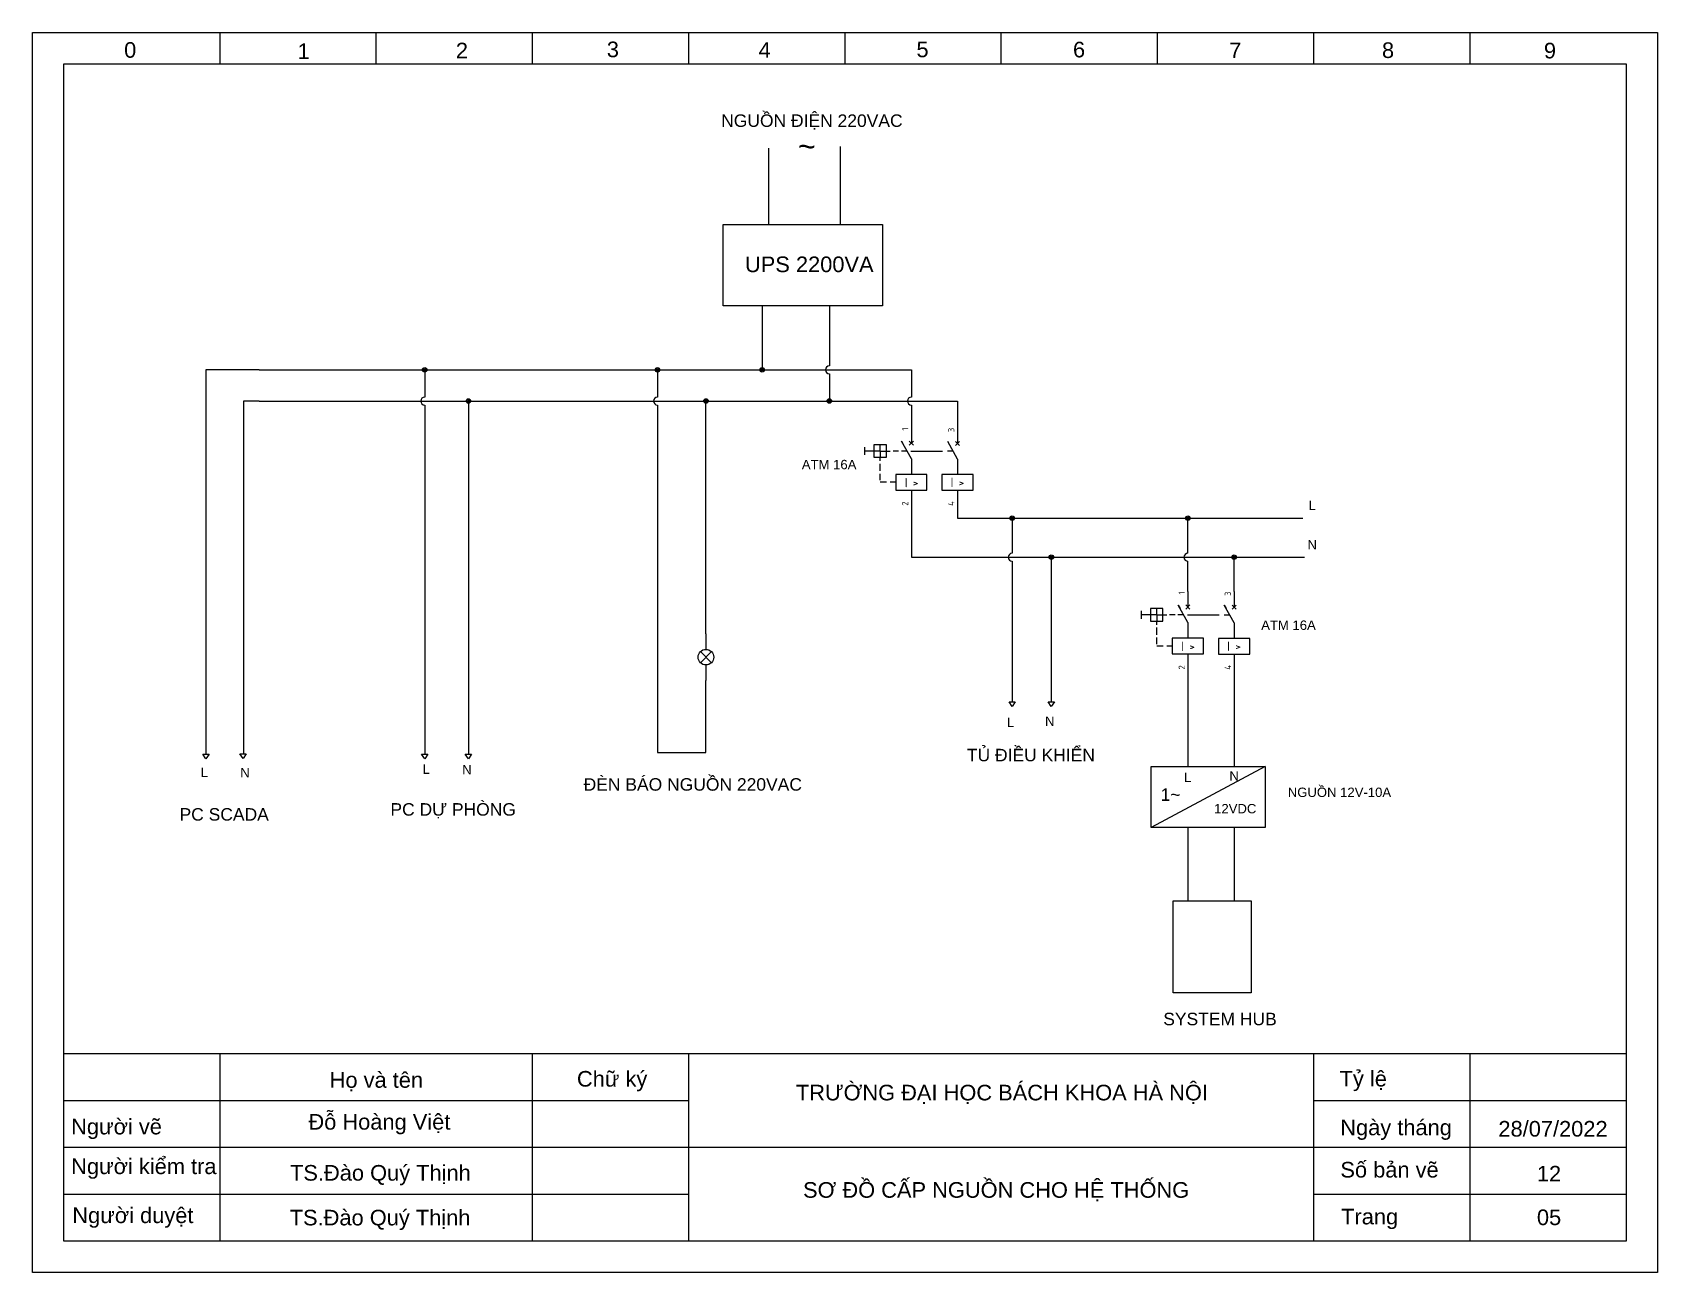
# Model space of a CAD drawing. Header units: inches. Extents: x 1923212 to 1925881, y 1073103 to 1074593.
# Drawn here: x 1923844 to 1924364, y 1073646 to 1074043 of the extents above; entities that cross this region are included whole.
import ezdxf
from ezdxf.enums import TextEntityAlignment as Align

# ---------------------------------------------------------------- set-up
doc = ezdxf.new("R2010")
doc.units = ezdxf.units.IN
doc.header["$MEASUREMENT"] = 0
for name, color, linetype in [('LINK', 9, 'Continuous'), ('MISC', 7, 'Continuous'), ('SYMS', 7, 'Continuous'), ('TERMS', 123, 'Continuous'), ('WIRES', 7, 'Continuous'), ('YEL_14_THHN', 2, 'Continuous')]:
    doc.layers.add(name, color=color, linetype=linetype)
doc.layers.add('Net chu', color=240, linetype='Continuous', lineweight=25)
doc.layers.add('Net vien', color=5, linetype='Continuous', lineweight=25)
doc.styles.get("Standard").update_dxf_attribs({"font": 'arial.ttf'})
doc.styles.add('WD_IEC', font='ISOCP2.shx', dxfattribs={"width": 0.9, "height": 4})

# ---------------------------------------------------------------- blocks, each defined once
blk = doc.blocks.new('WDDOT')
for radius in [0.72, 0.449, 0.223]:
    blk.add_circle((0, 0), radius)
blk = doc.blocks.new('VLT1R')
for p, q in [((0, 7.5), (0, 2.5)), ((-1.77, -1.77), (1.77, 1.77)), ((1.77, -1.77), (-1.77, 1.77)), ((0, -2.5), (0, -7.5))]:
    blk.add_line(p, q)
blk.add_circle((0, 0), 2.5)
at = {"style": 'WD_IEC'}
for tag, p in [('INST', (-5.5, 10.25)), ('TAG1', (-5.5, 3.25)), ('LOC', (-5.5, 6.75)), ('DESC1', (-5.5, -6.35)), ('DESC2', (-5.5, -9.85)), ('DESC3', (-5.5, -13.35))]:
    blk.add_attdef(tag, text='', height=2.5, dxfattribs=at).set_placement(p, align=Align.RIGHT)
blk.add_attdef('TERM01', text='', height=2, rotation=90, dxfattribs=at).set_placement((-1, 7.5), align=Align.RIGHT)
at = {"style": 'WD_IEC', "flags": 1}
for tag, p, height in [('X2TERM01', (0, 7.5), 0.32), ('X4LINK', (-3, 0), 0.32), ('X1LINK', (3, 0), 0.32), ('ASSYCODE', (1, -4), 1), ('FAMILY', (1, -5.5), 1), ('X8TERM02', (0, -7.5), 0.32), ('CATDESC', (1, -7), 1)]:
    blk.add_attdef(tag, p, '', height=height, dxfattribs=at)
at = {"style": 'WD_IEC', "flags": 9}
for tag, p in [('MFG', (-6, -0.25)), ('CAT', (-6, -2.75))]:
    blk.add_attdef(tag, text='', height=1.5, dxfattribs=at).set_placement(p, align=Align.RIGHT)
at = {"style": 'WD_IEC'}
blk.add_attdef('TERM02', (-1, -7.5), '', height=2, rotation=90, dxfattribs=at)
at = {"lineweight": 13, "style": 'WD_IEC'}
blk.add_attdef('COLOR', text='', height=2.5, dxfattribs=at).set_placement((3.75, 0), align=Align.MIDDLE_LEFT)
at = {"lineweight": 15, "style": 'WD_IEC'}
for tag, p in [('XREF', (-5.5, -18)), ('WDTAGALT', (-5.5, -22))]:
    blk.add_attdef(tag, text='', height=2.5, dxfattribs=at).set_placement(p, align=Align.RIGHT)
blk = doc.blocks.new('VCB11Q29')
for p, q in [((0, 7.5), (0, 2.5)), ((-15, 1.25), (-15, -1.25)), ((-12, 0), (-15, 0)), ((-10, 2), (-12, 2)), ((-12, 2), (-12, -2)), ((-10, 0), (-12, 0)), ((-10, 0), (-10, 2)), ((-8, 2), (-10, 2)), ((-10, 0), (-10, -2)), ((-10, 0), (-8, 0)), ((-8, -2), (-8, 2)), ((-8, 0), (-6.74, 0)), ((-4.09, 0), (-5.87, 0)), ((-1.39, 0), (-3.2, 0)), ((0, -2.5), (-3.12, 3.12)), ((-3.12, 3.12), (-2.52, 2.03)), ((-0.66, 1.84), (0.66, 3.16)), ((-0.66, 3.16), (0.66, 1.84)), ((-12, -2), (-8, -2)), ((-10, -3.19), (-10, -2)), ((-10, -6.36), (-10, -4.08)), ((0, -2.5), (0, -7.5)), ((-10, -9.36), (-10, -7.26)), ((-7.91, -10), (-10, -10)), ((-5, -10), (-6.75, -10)), ((0, -12.5), (0, -17.5))]:
    blk.add_line(p, q)
blk.add_lwpolyline([(-5, -7.5), (-5, -12.5), (5, -12.5), (5, -7.5)], close=True)
at = {"style": 'WD_IEC'}
for tag, p in [('INST', (-18.39, 7.65)), ('LOC', (-18.39, 4.65)), ('TAG1', (-18.39, 1.65)), ('RATING1', (-18.54, -8.56)), ('DESC1', (-18.54, -11.56)), ('DESC3', (-18.54, -17.56)), ('DESC2', (-18.54, -14.56))]:
    blk.add_attdef(tag, text='', height=2.5, dxfattribs=at).set_placement(p, align=Align.RIGHT)
blk.add_attdef('TERM01', text='', height=2, rotation=90, dxfattribs=at).set_placement((-1, 7.5), align=Align.RIGHT)
at = {"style": 'WD_IEC', "flags": 1}
for tag, p, height in [('X2TERM01', (0, 7.5), 0.32), ('MFG', (2.75, 6.5), 1.5), ('CAT', (2.75, 4), 1.5), ('X4LINK', (-15, 0), 0.32), ('X1LINK', (-0.18, 0), 0.32), ('CONTACT', (-5, -7.5), 1), ('COMMON', (-3.75, -8.75), 1), ('ASSYCODE', (0.69, -13.77), 1), ('FAMILY', (0.69, -15.27), 1), ('X8TERM02', (0, -17.5), 0.32), ('CATDESC', (0.69, -16.77), 1)]:
    blk.add_attdef(tag, p, '', height=height, dxfattribs=at)
at = {"lineweight": 15, "style": 'WD_IEC'}
blk.add_attdef('XREF', text='', height=2.5, dxfattribs=at).set_placement((-18.54, -5.56), align=Align.RIGHT)
at = {"style": 'WD_IEC'}
blk.add_attdef('TERM02', (-1, -17.5), '', height=2, rotation=90, dxfattribs=at)
blk.add_attdef('I', text='', height=3, dxfattribs=at).set_placement((0.09, -11.6), align=Align.CENTER)
blk = doc.blocks.new('VCB21Q29')
for p, q in [((0, 7.5), (0, 2.5)), ((-1.39, 0), (-3.2, 0)), ((0, -2.5), (-3.12, 3.12)), ((-3.12, 3.12), (-2.52, 2.03)), ((-0.66, 1.84), (0.66, 3.16)), ((-0.66, 3.16), (0.66, 1.84)), ((0, -2.5), (0, -7.5)), ((0, -12.5), (0, -17.5))]:
    blk.add_line(p, q)
blk.add_lwpolyline([(-5, -7.5), (-5, -12.5), (5, -12.5), (5, -7.5)], close=True)
at = {"style": 'WD_IEC'}
for tag, p in [('INST', (-6.46, 7.92)), ('LOC', (-6.46, 4.92)), ('TAG2', (-6.46, 1.92)), ('DESC1', (-6.69, -11.47)), ('DESC3', (-6.69, -17.47)), ('DESC2', (-6.69, -14.47))]:
    blk.add_attdef(tag, text='', height=2.5, dxfattribs=at).set_placement(p, align=Align.RIGHT)
blk.add_attdef('TERM01', text='', height=2, rotation=90, dxfattribs=at).set_placement((-1, 7.5), align=Align.RIGHT)
at = {"style": 'WD_IEC', "flags": 1}
for tag, p, height in [('X2TERM01', (0, 7.5), 0.32), ('X4LINK', (-5.06, 0), 0.32), ('X1LINK', (-0.11, 0), 0.32), ('CONTACT', (-5, -7.5), 1), ('FAMILY', (0.69, -15.27), 1), ('X8TERM02', (0, -17.5), 0.32)]:
    blk.add_attdef(tag, p, '', height=height, dxfattribs=at)
at = {"lineweight": 15, "style": 'WD_IEC'}
blk.add_attdef('XREF', text='', height=2.5, dxfattribs=at).set_placement((-6.69, -5.47), align=Align.RIGHT)
at = {"style": 'WD_IEC', "flags": 1}
blk.add_attdef('RATING1', text='', height=2.5, dxfattribs=at).set_placement((-6.69, -8.47), align=Align.RIGHT)
at = {"style": 'WD_IEC'}
blk.add_attdef('TERM02', (-1, -17.5), '', height=2, rotation=90, dxfattribs=at)
blk.add_attdef('I', text='', height=3, dxfattribs=at).set_placement((0.01, -11.48), align=Align.CENTER)

msp = doc.modelspace()

# ---------------------------------------------------------------- linework, layer by layer
msp.add_line((1924238.62, 1073808.06), (1924202.12, 1073788.56))
for points in [[(1924065.12, 1073981.56), (1924116.12, 1073981.56), (1924116.12, 1073955.56), (1924065.12, 1073955.56)], [(1924202.12, 1073808.06), (1924238.62, 1073808.06), (1924238.62, 1073788.56), (1924202.12, 1073788.56)], [(1924209.12, 1073765.06), (1924234.12, 1073765.06), (1924234.12, 1073735.56), (1924209.12, 1073735.56)]]:
    msp.add_lwpolyline(points, close=True)
at = {"layer": 'LINK'}
for points in [[(1924125.17, 1073909.06), (1924135.31, 1073909.06)], [(1924213.67, 1073856.62), (1924223.81, 1073856.62)]]:
    msp.add_lwpolyline(points, dxfattribs=at)
at = {"layer": 'Net vien'}
for p, q in [((1923904.12, 1074033.06), (1923904.12, 1074043.06)), ((1923954.12, 1074033.06), (1923954.12, 1074043.06)), ((1924004.12, 1074033.06), (1924004.12, 1074043.06)), ((1924054.12, 1074033.06), (1924054.12, 1074043.06)), ((1924104.12, 1074033.06), (1924104.12, 1074043.06)), ((1924154.12, 1074033.06), (1924154.12, 1074043.06)), ((1924204.12, 1074033.06), (1924204.12, 1074043.06)), ((1924254.12, 1074033.06), (1924254.12, 1074043.06)), ((1924254.12, 1074033.06), (1924254.12, 1074043.06)), ((1924254.12, 1074033.06), (1924254.12, 1074043.06)), ((1924254.12, 1074033.06), (1924254.12, 1074043.06)), ((1924254.12, 1074033.06), (1924254.12, 1074043.06)), ((1924254.12, 1074033.06), (1924254.12, 1074043.06)), ((1924254.12, 1074033.06), (1924254.12, 1074043.06)), ((1924254.12, 1074033.06), (1924254.12, 1074043.06)), ((1924304.12, 1074033.06), (1924304.12, 1074043.06)), ((1923854.12, 1073656.06), (1923854.12, 1074033.06)), ((1923854.12, 1074033.06), (1924354.12, 1074033.06)), ((1924354.12, 1074033.06), (1924354.12, 1073656.06)), ((1924354.12, 1073716.06), (1923854.12, 1073716.06)), ((1923904.12, 1073656.06), (1923904.12, 1073716.06)), ((1924004.12, 1073656.06), (1924004.12, 1073716.06)), ((1924054.12, 1073656.06), (1924054.12, 1073716.06)), ((1924254.12, 1073656.06), (1924254.12, 1073716.06)), ((1924304.12, 1073656.06), (1924304.12, 1073716.06)), ((1924054.12, 1073701.06), (1923854.12, 1073701.06)), ((1924354.12, 1073701.06), (1924254.12, 1073701.06)), ((1924354.12, 1073686.06), (1923854.12, 1073686.06)), ((1924054.12, 1073671.06), (1923854.12, 1073671.06)), ((1924354.12, 1073671.06), (1924254.12, 1073671.06)), ((1924354.12, 1073656.06), (1923854.12, 1073656.06)), ((1924354.12, 1073656.06), (1923854.12, 1073656.06))]:
    msp.add_line(p, q, dxfattribs=at)
msp.add_lwpolyline([(1923844.12, 1073646.06), (1923844.12, 1074043.06), (1924364.12, 1074043.06), (1924364.12, 1073646.06), (1923844.12, 1073646.06)], close=True, dxfattribs=at)
at = {"layer": 'YEL_14_THHN'}
for p, q in [((1924079.62, 1074006.06), (1924079.62, 1073981.56)), ((1924102.62, 1074006.56), (1924102.62, 1073981.56)), ((1924077.62, 1073955.56), (1924077.62, 1073935.06)), ((1924099.12, 1073955.56), (1924099.12, 1073936.33)), ((1923916.62, 1073935.06), (1923899.62, 1073935.06)), ((1923899.62, 1073935.06), (1923899.62, 1073812.06)), ((1923916.62, 1073935.06), (1923899.62, 1073935.06)), ((1923899.62, 1073935.06), (1923899.62, 1073812.06)), ((1923916.62, 1073935.06), (1924125.35, 1073935.06)), ((1923969.62, 1073935.06), (1923969.62, 1073926.33)), ((1924044.12, 1073935.06), (1924044.12, 1073926.33)), ((1924099.12, 1073933.79), (1924099.12, 1073925.06)), ((1924125.35, 1073935.06), (1924125.35, 1073926.33)), ((1923916.62, 1073925.06), (1923911.62, 1073925.06)), ((1923911.62, 1073925.06), (1923911.62, 1073812.06)), ((1923916.62, 1073925.06), (1923911.62, 1073925.06)), ((1923911.62, 1073925.06), (1923911.62, 1073812.06)), ((1923916.62, 1073925.06), (1924140.12, 1073925.06)), ((1923983.62, 1073925.06), (1923983.62, 1073812.06)), ((1924059.62, 1073850.56), (1924059.62, 1073925.06)), ((1924140.12, 1073925.06), (1924140.12, 1073911.49)), ((1923969.62, 1073923.79), (1923969.62, 1073812.06)), ((1924044.12, 1073923.79), (1924044.12, 1073812.56)), ((1924125.35, 1073923.79), (1924125.35, 1073911.56)), ((1924125.35, 1073906.56), (1924125.35, 1073901.56)), ((1924125.35, 1073896.56), (1924125.35, 1073875.06)), ((1924140.12, 1073896.49), (1924140.12, 1073887.56)), ((1924140.12, 1073887.56), (1924142.34, 1073887.56)), ((1924142.34, 1073887.56), (1924250.62, 1073887.56)), ((1924157.62, 1073887.56), (1924157.62, 1073876.33)), ((1924213.85, 1073876.33), (1924213.85, 1073887.56)), ((1924125.35, 1073875.06), (1924251.12, 1073875.06)), ((1924157.62, 1073873.79), (1924157.62, 1073828.81)), ((1924170.12, 1073875.06), (1924170.12, 1073828.81)), ((1924213.85, 1073864.12), (1924213.85, 1073873.79)), ((1924228.62, 1073864.06), (1924228.62, 1073875.06)), ((1924213.85, 1073854.12), (1924213.85, 1073849.12)), ((1924213.85, 1073839.12), (1924213.85, 1073808.06)), ((1924228.62, 1073839.06), (1924228.62, 1073808.06)), ((1924059.62, 1073812.56), (1924059.62, 1073835.56)), ((1924156.62, 1073828.81), (1924158.62, 1073828.81)), ((1924157.62, 1073827.31), (1924156.62, 1073828.81)), ((1924156.62, 1073828.81), (1924158.62, 1073828.81)), ((1924157.62, 1073827.31), (1924156.62, 1073828.81)), ((1924158.62, 1073828.81), (1924157.62, 1073827.31)), ((1924158.62, 1073828.81), (1924157.62, 1073827.31)), ((1924169.12, 1073828.81), (1924171.12, 1073828.81)), ((1924170.12, 1073827.31), (1924169.12, 1073828.81)), ((1924169.12, 1073828.81), (1924171.12, 1073828.81)), ((1924170.12, 1073827.31), (1924169.12, 1073828.81)), ((1924171.12, 1073828.81), (1924170.12, 1073827.31)), ((1924171.12, 1073828.81), (1924170.12, 1073827.31)), ((1923898.62, 1073812.06), (1923900.62, 1073812.06)), ((1923899.62, 1073810.56), (1923898.62, 1073812.06)), ((1923898.62, 1073812.06), (1923900.62, 1073812.06)), ((1923899.62, 1073810.56), (1923898.62, 1073812.06)), ((1923900.62, 1073812.06), (1923899.62, 1073810.56)), ((1923900.62, 1073812.06), (1923899.62, 1073810.56)), ((1923910.5, 1073812.13), (1923912.5, 1073812.13)), ((1923911.5, 1073810.63), (1923910.5, 1073812.13)), ((1923910.5, 1073812.13), (1923912.5, 1073812.13)), ((1923911.5, 1073810.63), (1923910.5, 1073812.13)), ((1923912.5, 1073812.13), (1923911.5, 1073810.63)), ((1923912.5, 1073812.13), (1923911.5, 1073810.63)), ((1923968.62, 1073812.06), (1923970.62, 1073812.06)), ((1923969.62, 1073810.56), (1923968.62, 1073812.06)), ((1923968.62, 1073812.06), (1923970.62, 1073812.06)), ((1923969.62, 1073810.56), (1923968.62, 1073812.06)), ((1923970.62, 1073812.06), (1923969.62, 1073810.56)), ((1923970.62, 1073812.06), (1923969.62, 1073810.56)), ((1923982.62, 1073812.06), (1923984.62, 1073812.06)), ((1923983.62, 1073810.56), (1923982.62, 1073812.06)), ((1923982.62, 1073812.06), (1923984.62, 1073812.06)), ((1923983.62, 1073810.56), (1923982.62, 1073812.06)), ((1923984.62, 1073812.06), (1923983.62, 1073810.56)), ((1923984.62, 1073812.06), (1923983.62, 1073810.56)), ((1924044.12, 1073812.56), (1924059.62, 1073812.56)), ((1924213.85, 1073788.56), (1924213.85, 1073765.06)), ((1924228.62, 1073788.56), (1924228.62, 1073765.06))]:
    msp.add_line(p, q, dxfattribs=at)
for centre in [(1924099.12, 1073935.06), (1923969.62, 1073925.06), (1924044.12, 1073925.06), (1924125.35, 1073925.06), (1924157.62, 1073875.06), (1924213.85, 1073875.06)]:
    msp.add_arc(centre, 1.27, 90, 270, dxfattribs=at)

# ---------------------------------------------------------------- block references
at = {"layer": 'SYMS'}
for name, p in [('WDDOT', (1923969.62, 1073935.06)), ('WDDOT', (1924044.12, 1073935.06)), ('WDDOT', (1924077.62, 1073935.06)), ('WDDOT', (1923983.62, 1073925.06)), ('WDDOT', (1924059.62, 1073925.06)), ('WDDOT', (1924099.12, 1073925.06)), ('WDDOT', (1924157.62, 1073887.56)), ('WDDOT', (1924213.85, 1073887.56)), ('WDDOT', (1924170.12, 1073875.06)), ('WDDOT', (1924228.62, 1073875.06)), ('VLT1R', (1924059.62, 1073843.06))]:
    msp.add_blockref(name, p, dxfattribs=at)
ref = msp.add_blockref('VCB11Q29', (1924125.35, 1073909.06), dxfattribs=at)
ref.add_attrib('I', 'I >', dxfattribs={"layer": 'MISC', "height": 3, "style": 'WD_IEC'}).set_placement((1924125.44, 1073897.46), align=Align.CENTER)
ref.add_attrib('TERM01', '1', dxfattribs={"layer": 'TERMS', "height": 2, "rotation": 90, "style": 'WD_IEC'}).set_placement((1924124.35, 1073916.56), align=Align.RIGHT)
ref.add_attrib('TERM02', '2', (1924124.35, 1073891.56), dxfattribs={"layer": 'TERMS', "height": 2, "rotation": 90, "style": 'WD_IEC'})
ref = msp.add_blockref('VCB21Q29', (1924140.11, 1073908.99), dxfattribs=at)
ref.add_attrib('I', 'I >', dxfattribs={"layer": 'MISC', "height": 3, "style": 'WD_IEC'}).set_placement((1924140.13, 1073897.51), align=Align.CENTER)
ref.add_attrib('TERM01', '3', dxfattribs={"layer": 'TERMS', "height": 2, "rotation": 90, "style": 'WD_IEC'}).set_placement((1924139.11, 1073916.49), align=Align.RIGHT)
ref.add_attrib('TERM02', '4', (1924139.11, 1073891.49), dxfattribs={"layer": 'TERMS', "height": 2, "rotation": 90, "style": 'WD_IEC'})
ref = msp.add_blockref('VCB11Q29', (1924213.85, 1073856.62), dxfattribs=at)
ref.add_attrib('I', 'I >', dxfattribs={"layer": 'MISC', "height": 3, "style": 'WD_IEC'}).set_placement((1924213.94, 1073845.03), align=Align.CENTER)
ref.add_attrib('TERM01', '1', dxfattribs={"layer": 'TERMS', "height": 2, "rotation": 90, "style": 'WD_IEC'}).set_placement((1924212.85, 1073864.12), align=Align.RIGHT)
ref.add_attrib('TERM02', '2', (1924212.85, 1073839.12), dxfattribs={"layer": 'TERMS', "height": 2, "rotation": 90, "style": 'WD_IEC'})
ref = msp.add_blockref('VCB21Q29', (1924228.62, 1073856.56), dxfattribs=at)
ref.add_attrib('I', 'I >', dxfattribs={"layer": 'MISC', "height": 3, "style": 'WD_IEC'}).set_placement((1924228.63, 1073845.08), align=Align.CENTER)
ref.add_attrib('TERM01', '3', dxfattribs={"layer": 'TERMS', "height": 2, "rotation": 90, "style": 'WD_IEC'}).set_placement((1924227.62, 1073864.06), align=Align.RIGHT)
ref.add_attrib('TERM02', '4', (1924227.62, 1073839.06), dxfattribs={"layer": 'TERMS', "height": 2, "rotation": 90, "style": 'WD_IEC'})

# ---------------------------------------------------------------- texts
for s, height, p in [('~', 7, (1924089.04, 1074003.13)), ('1~', 4, (1924205.12, 1073797.06))]:
    msp.add_text(s, height=height).set_placement(p)
at = {"color": 150, "char_height": 4, "attachment_point": 1}
for s, width, insert in [('NGUỒN ĐIỆN 220VAC ', 61.2383, (1924064.49, 1074016.83)), ('TỦ ĐIỀU KHIỂN', 61.2383, (1924143.12, 1073813.72)), ('ĐÈN BÁO NGUỒN 220VAC', 98.2777, (1924020.48, 1073804.32)), ('PC DỰ PHÒNG', 61.2383, (1923958.65, 1073796.32)), ('PC SCADA ', 61.2383, (1923891.17, 1073794.73)), ('SYSTEM HUB', 61.2383, (1924205.96, 1073729.22))]:
    msp.add_mtext_dynamic_manual_height_columns(s, width=width, gutter_width=13.15, heights=[2.29], dxfattribs=dict(at, insert=insert))
at = {"color": 0, "attachment_point": 1}
for s, insert, char_height in [('UPS 2200VA', (1924072.11, 1073971.33), 5), ('12VDC', (1924222.24, 1073796.06), 3)]:
    msp.add_mtext_dynamic_manual_height_columns(s, width=43.3754, gutter_width=13.15, heights=[2.29], dxfattribs=dict(at, insert=insert, char_height=char_height))
at = {"layer": 'Net chu', "char_height": 5, "attachment_point": 1}
for s, width, insert in [('0', 5.5431, (1923873.44, 1074039.97)), ('1', 5.5431, (1923928.97, 1074039.6)), ('2', 5.5431, (1923979.59, 1074039.78)), ('3', 5.5431, (1924027.9, 1074040.14)), ('4', 5.5431, (1924076.47, 1074039.95)), ('5', 5.5431, (1924126.98, 1074040.14)), ('6', 5.5431, (1924177.07, 1074040.09)), ('7', 5.5431, (1924227.08, 1074039.84)), ('8', 5.5431, (1924275.95, 1074039.89)), ('9', 5.5431, (1924327.77, 1074039.76)), ('\\pxqc;Họ và tên', 58.6836, (1923924.81, 1073710.2)), ('\\pxqc;Chữ ký', 33.3231, (1924012.94, 1073710.57)), ('\\pxqc;TRƯỜNG ĐẠI HỌC BÁCH KHOA HÀ NỘI', 142.8898, (1924082.89, 1073706.16)), ('\\pxql;Tỷ lệ', 33.3231, (1924262.4, 1073710.62)), ('\\pxqc;Đỗ Hoàng Việt', 92.8933, (1923908.68, 1073696.8)), ('\\pxql;Người vẽ', 41.5076, (1923856.48, 1073695.28)), ('\\pxql;Ngày tháng', 36.6969, (1924262.6, 1073695.01)), ('28/07/2022', 6.1952, (1924313.2, 1073694.57)), ('Người kiểm tra', 49.6065, (1923856.49, 1073682.56)), ('\\pxqc;TS.Đào Quý Thịnh', 58.5505, (1923926.17, 1073680.47)), ('\\pxql;Số bản vẽ', 33.3231, (1924262.64, 1073681.47)), ('SƠ ĐỒ CẤP NGUỒN CHO HỆ THỐNG', 157.993, (1924090.69, 1073674.99)), ('12', 6.1952, (1924325.51, 1073680.2)), ('\\pxql;Người duyệt', 41.5076, (1923856.86, 1073666.88)), ('\\pxqc;TS.Đào Quý Thịnh', 58.5505, (1923926.06, 1073666.14)), ('\\pxql;Trang', 33.3231, (1924262.88, 1073666.46)), ('05', 6.1952, (1924325.53, 1073666.23))]:
    msp.add_mtext_dynamic_manual_height_columns(s, width=width, gutter_width=25, heights=[0], dxfattribs=dict(at, insert=insert))
at = {"layer": 'WIRES', "color": 150, "char_height": 3, "attachment_point": 1}
for s, width, insert in [('ATM 16A', 26.392, (1924090.3, 1073906.23)), ('L', 7.5862, (1924252.45, 1073893.2)), ('N', 7.5862, (1924252.12, 1073880.56)), ('ATM 16A', 26.392, (1924237.3, 1073854.8)), ('L', 7.5862, (1924155.95, 1073823.7)), ('N', 7.5862, (1924168.12, 1073824.06)), ('L', 7.5862, (1923897.95, 1073807.7)), ('N', 7.5862, (1923910.62, 1073807.56)), ('L', 7.5862, (1923968.95, 1073808.7)), ('N', 7.5862, (1923981.62, 1073808.56)), ('L', 7.5862, (1924212.62, 1073806.06)), ('N', 7.5862, (1924227.12, 1073806.56)), ('NGUỒN 12V-10A', 37.0253, (1924245.8, 1073801.3))]:
    msp.add_mtext_dynamic_manual_height_columns(s, width=width, gutter_width=25, heights=[0], dxfattribs=dict(at, insert=insert))

doc.saveas('drawing.dxf')
